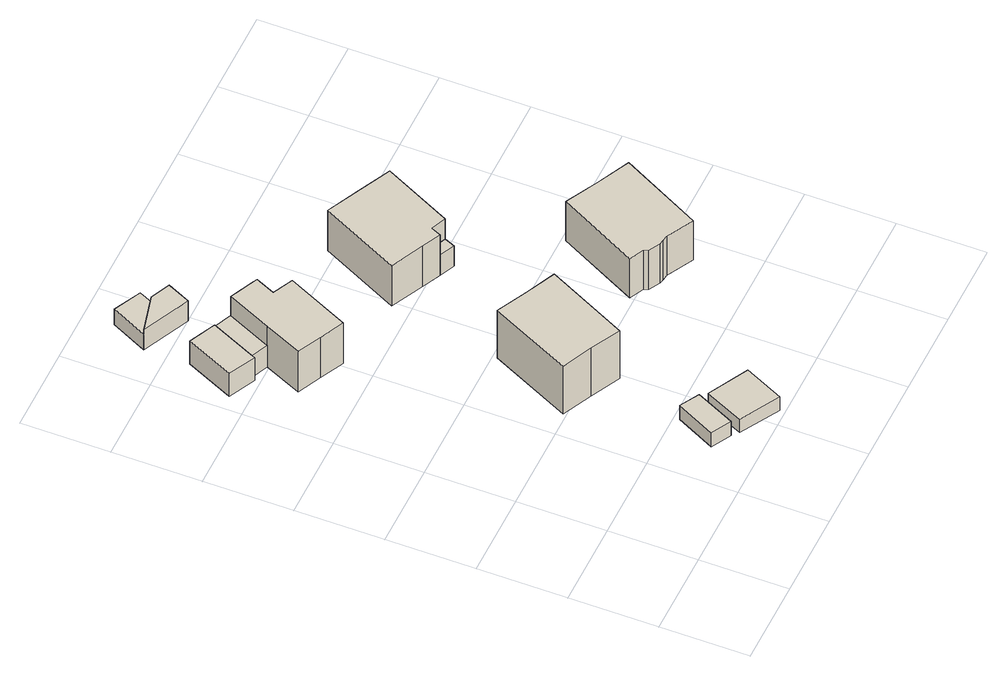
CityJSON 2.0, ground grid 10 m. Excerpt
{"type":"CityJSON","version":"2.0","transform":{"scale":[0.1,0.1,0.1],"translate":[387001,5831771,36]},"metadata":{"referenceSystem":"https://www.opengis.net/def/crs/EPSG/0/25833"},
"CityObjects":{
"building1":{"type":"Building","attributes":{"Gemeindeschluessel":"11000012","BezugspunktDach":"2200","function":"31001_2463","measuredHeight":2.14,"storeysAboveGround":1},"address":[{"country":"Germany","locality":"Berlin","thoroughfareNumber":"119 (1)","thoroughfareName":"Veltheimstraße"}],"geometry":[{"type":"Solid","lod":"1","boundaries":[[[[0,1,2,3]],[[4,5,6,7]],[[4,7,3,2]],[[5,4,2,1]],[[6,5,1,0]],[[7,6,0,3]]]]}]},
"building2":{"type":"Building","attributes":{"Gemeindeschluessel":"11000012","BezugspunktDach":"2200","function":"31001_2463","measuredHeight":3.44,"storeysAboveGround":1},"address":[{"country":"Germany","locality":"Berlin","thoroughfareNumber":"117A (1)","thoroughfareName":"Veltheimstraße"}],"geometry":[{"type":"Solid","lod":"1","boundaries":[[[[8,9,10,11,12]],[[13,14,15,16,17]],[[13,17,12,11]],[[14,13,11,10]],[[15,14,10,9]],[[16,15,9,8]],[[17,16,8,12]]]]}]},
"building3":{"type":"Building","attributes":{"Gemeindeschluessel":"11000012","BezugspunktDach":"2200","function":"31001_2463","measuredHeight":2.02,"storeysAboveGround":1},"address":[{"country":"Germany","locality":"Berlin","thoroughfareNumber":"121 (1)","thoroughfareName":"Veltheimstraße"}],"geometry":[{"type":"Solid","lod":"1","boundaries":[[[[18,19,20,21]],[[22,23,24,25]],[[22,25,21,20]],[[23,22,20,19]],[[24,23,19,18]],[[25,24,18,21]]]]}]},
"building4":{"type":"Building","attributes":{"Gemeindeschluessel":"11000012","function":"31001_1010"},"address":[{"country":"Germany","locality":"Berlin","thoroughfareNumber":"117A","thoroughfareName":"Veltheimstraße"}],"children":["building4-1","building4-2"]},
"building4-1":{"type":"BuildingPart","attributes":{"BezugspunktDach":"2200","measuredHeight":7.6,"storeysAboveGround":1},"parents":["building4"],"geometry":[{"type":"MultiSurface","lod":"1","boundaries":[[[26,27,28,29,30,31,32,33,34]],[[35,36,37,38,39,40,41,42,43]],[[35,43,34,33]],[[36,44,45,33,32]],[[37,36,32,31]],[[38,37,31,30]],[[39,38,30,29]],[[40,39,29,28]],[[41,40,28,27]],[[42,41,27,26]],[[43,42,26,34]],[[35,45,44,36]]]}]},
"building4-2":{"type":"BuildingPart","attributes":{"BezugspunktDach":"2200","measuredHeight":3.15,"storeysAboveGround":1},"parents":["building4"],"geometry":[{"type":"MultiSurface","lod":"1","boundaries":[[[45,44,46,47]],[[14,36,35,15]],[[14,15,47,46]],[[36,14,46,44]],[[15,35,45,47]],[[48,35,36,44,45]]]}]},
"building5":{"type":"Building","attributes":{"Gemeindeschluessel":"11000012","BezugspunktDach":"2200","function":"31001_1010","measuredHeight":9.72,"storeysAboveGround":1},"address":[{"country":"Germany","locality":"Berlin","thoroughfareNumber":"119","thoroughfareName":"Veltheimstraße"}],"geometry":[{"type":"Solid","lod":"1","boundaries":[[[[49,50,51,52,53,54]],[[55,56,57,58,59,60]],[[55,60,54,53]],[[56,55,53,52]],[[57,56,52,51]],[[58,57,51,50]],[[59,58,50,49]],[[60,59,49,54]]]]}]},
"building6":{"type":"Building","attributes":{"Gemeindeschluessel":"11000012","function":"31001_2723"},"address":[{"country":"Germany","locality":"Berlin","thoroughfareNumber":"117A (2)","thoroughfareName":"Veltheimstraße"}],"children":["building6-1","building6-2"]},
"building6-1":{"type":"BuildingPart","attributes":{"BezugspunktDach":"2200","measuredHeight":3.02,"storeysAboveGround":1},"parents":["building6"],"geometry":[{"type":"MultiSurface","lod":"1","boundaries":[[[61,62,63,64]],[[65,66,67,68]],[[69,70,64,63]],[[66,65,63,62]],[[67,66,62,61]],[[68,67,61,64]],[[71,65,68,70,69]]]}]},
"building6-2":{"type":"BuildingPart","attributes":{"BezugspunktDach":"2200","measuredHeight":2.26,"storeysAboveGround":1},"parents":["building6"],"geometry":[{"type":"Solid","lod":"1","boundaries":[[[[69,72,73,70]],[[74,75,65,68]],[[74,68,70,73]],[[75,74,73,72]],[[65,75,72,69]],[[68,65,69,70]]]]}]},
"building7":{"type":"Building","attributes":{"Gemeindeschluessel":"11000012","BezugspunktDach":"2200","function":"51009_1610","measuredHeight":3,"storeysAboveGround":0},"address":[{"country":"Germany","locality":"Berlin"}],"geometry":[{"type":"Solid","lod":"1","boundaries":[[[[76,77,78,79]],[[80,81,82,83]],[[80,83,79,78]],[[81,80,78,77]],[[82,81,77,76]],[[83,82,76,79]]]]}]},
"building8":{"type":"Building","attributes":{"Gemeindeschluessel":"11000012","BezugspunktDach":"2200","function":"31001_1010","measuredHeight":7.89,"storeysAboveGround":1},"address":[{"country":"Germany","locality":"Berlin","thoroughfareNumber":"119A","thoroughfareName":"Veltheimstraße"}],"geometry":[{"type":"Solid","lod":"1","boundaries":[[[[84,85,86,87,88,89,90,91]],[[92,93,94,81,80,83,95,96]],[[92,96,91,90]],[[93,92,90,89]],[[94,93,89,88]],[[81,94,88,87]],[[80,81,87,86]],[[83,80,86,85]],[[95,83,85,84]],[[96,95,84,91]]]]}]},
"building9":{"type":"Building","attributes":{"Gemeindeschluessel":"11000012","BezugspunktDach":"2200","function":"31001_1010","measuredHeight":8.13,"storeysAboveGround":1},"address":[{"country":"Germany","locality":"Berlin","thoroughfareNumber":"121","thoroughfareName":"Veltheimstraße"}],"geometry":[{"type":"Solid","lod":"1","boundaries":[[[[97,98,99,100,101,102,103,104,105,106]],[[107,108,109,110,111,112,113,114,115,116]],[[107,116,106,105]],[[108,107,105,104]],[[109,108,104,103]],[[110,109,103,102]],[[111,110,102,101]],[[112,111,101,100]],[[113,112,100,99]],[[114,113,99,98]],[[115,114,98,97]],[[116,115,97,106]]]]}]}
},
"vertices":[
[168,37,28],[189,81,28],[168,93,28],[146,49,28],[168,93,7],[189,81,7],[168,37,7],[146,49,7],
[40,503,49],[42,508,49],[65,558,49],[35,572,49],[10,518,49],[35,572,15],[65,558,15],[42,508,15],[40,503,15],[10,518,15],
[220,6,26],[241,50,26],[196,74,26],[176,31,26],[196,74,6],[241,50,6],[220,6,6],[176,31,6],
[70,444,75],[97,431,75],[130,501,75],[107,512,75],[117,534,75],[113,536,75],[85,549,75],[62,499,75],[43,457,75],[62,499,15],[85,549,15],[113,536,15],[117,534,15],[107,512,15],[130,501,15],[97,431,15],[70,444,15],[43,457,15],[85,549,47],[62,499,47],
[65,558,47],[42,508,47],[62,499,21],
[156,185,85],[189,168,85],[234,259,85],[200,275,85],[166,292,85],[122,201,85],[166,292,14],[200,275,14],[234,259,14],[189,168,14],[156,185,14],[122,201,14],
[88,597,45],[100,623,45],[78,633,45],[34,622,45],[78,633,15],[100,623,15],[88,597,15],[34,622,15],[78,633,38],[34,622,38],[78,633,28],
[85,648,38],[54,663,38],[54,663,15],[85,648,15],
[262,381,46],[267,393,46],[250,400,46],[245,389,46],[250,400,16],[267,393,16],[262,381,16],[245,389,16],
[224,399,76],[245,389,76],[250,400,76],[267,393,76],[305,470,76],[268,488,76],[231,506,76],[187,417,76],[231,506,16],[268,488,16],[305,470,16],[224,399,16],[187,417,16],
[311,195,71],[313,190,71],[326,183,71],[331,182,71],[338,181,71],[368,165,71],[415,256,71],[378,274,71],[341,293,71],[295,203,71],[341,293,13],[378,274,13],[415,256,13],[368,165,13],[338,181,13],[331,182,13],[326,183,13],[313,190,13],[311,195,13],[295,203,13]
]}
